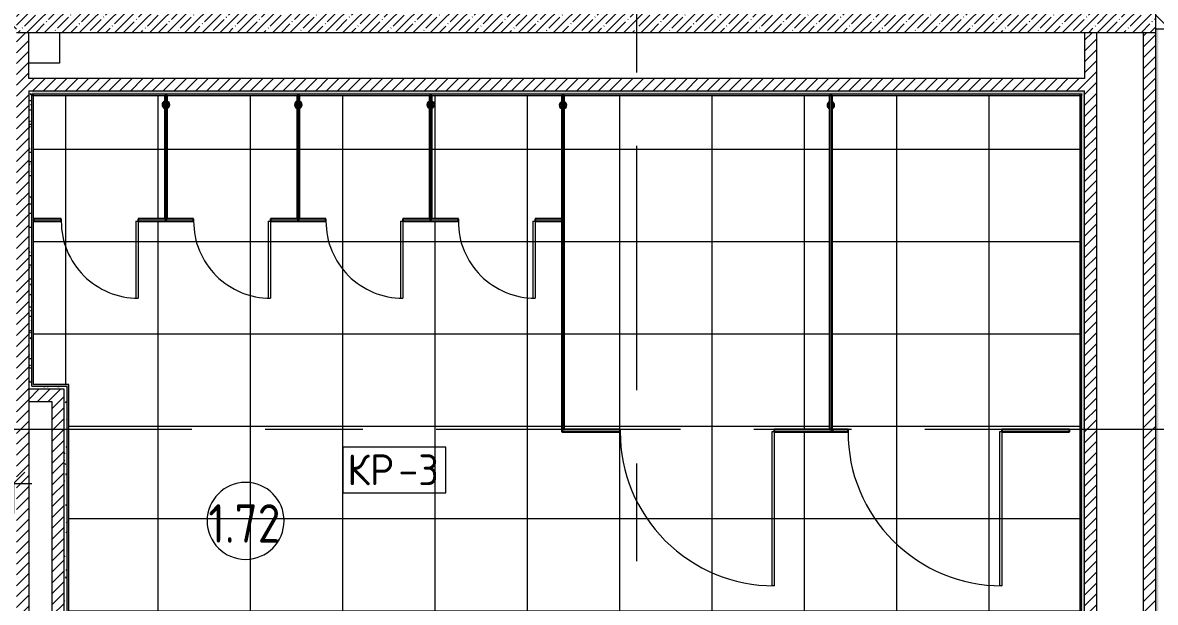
# Model space of a CAD drawing. Header units: millimetres. Extents: x 81671 to 282875, y -8553 to 29000.
# Drawn here: x 111970 to 119330, y 6675 to 10443 of the extents above; entities that cross this region are included whole.
import ezdxf

# ---------------------------------------------------------------- set-up
doc = ezdxf.new("R2010")
doc.units = ezdxf.units.MM
doc.linetypes.add('Осевая', pattern=[3175, 635, -476.25, 1587.5, -476.25])
for name, color, linetype, lineweight in [('A-ANNO-DIMS', 7, 'Continuous', 9), ('A-ANNO-DIMS-100', 7, 'Continuous', 9), ('A-AREA-IDEN', 7, 'Continuous', 9), ('A-DOOR', 7, 'Continuous', 9), ('A-FLOR-IDEN', 7, 'Continuous', 9), ('A-FLOR-PATT', 7, 'Continuous', 9), ('A-GENM', 7, 'Continuous', 9), ('A-GENM-1', 7, 'Continuous', 25), ('A-WALL', 7, 'Continuous', 9), ('I-WALL', 7, 'Continuous', 9), ('Оси-2', 7, 'Осевая', 9)]:
    doc.layers.add(name, color=color, linetype=linetype, lineweight=lineweight)
for name, color, linetype, lineweight, true_color in [('A-FLOR-1', 7, 'Continuous', 9, 0x787878), ('A-WALL-1', 9, 'Continuous', 9, 0x808080), ('A-WALL-FNSH-1', 9, 'Continuous', 9, 0x808080), ('I-WALL-2', 9, 'Continuous', 9, 0x808080)]:
    doc.layers.add(name, color=color, linetype=linetype, lineweight=lineweight, true_color=true_color)
doc.styles.add('GOST Common', font='GOST_Common.ttf', dxfattribs={"width": 0.9, "height": 250})
doc.styles.add('GOST Common_1', font='GOST_Common.ttf', dxfattribs={"height": 200})
doc.styles.add('ISOCPEUR', font='isocpeur.ttf', dxfattribs={"width": 0.9, "height": 250})
doc.dimstyles.new('ISO-2_5_0_9К_БОЛЬШОЙ', dxfattribs={"dimscale": 304.8, "dimtxt": 248.995294, "dimasz": 0.492126, "dimexe": 0.393701, "dimexo": 0.984252, "dimgap": 0, "dimtad": 1, "dimdec": 0, "dimrnd": 10, "dimzin": 0, "dimdsep": 46, "dimtxsty": 'ISOCPEUR', "dimblk1": 'OBLIQUE', "dimblk2": 'OBLIQUE', "dimsah": 1, "dimcen": 0.09, "dimdle": 0.393701, "dimazin": 0, "dimtfac": 1, "dimtdec": 4, "dimtix": 1, "dimtmove": 0, "dimatfit": 3, "dimfxl": 1, "dimtvp": 1, "dimtolj": 1, "dimtzin": 0, "dimarcsym": 2})
pattern_1 = [(45, (0, 0), (-35.35534, 35.35534), [])]
pattern_2 = [(0, (0, 0), (121.92, 30.48), [10.058, -81.382, 10.058, -81.382, -487.68]), (0, (0, 0), (121.92, 30.48), [-182.88, 10.058, -172.822, 10.058, -81.382, -213.36]), (0, (0, 0), (121.92, 30.48), [-457.2, 10.058, -50.902, 10.058, -142.342]), (120, (45.72, 15.24), (-87.356454, 90.345817), [10.058, -81.382, 10.058, -81.382, -487.68]), (120, (45.72, 15.24), (-87.356454, 90.345817), [-182.88, 10.058, -172.822, 10.058, -81.382, -213.36]), (120, (45.72, 15.24), (-87.356454, 90.345817), [-457.2, 10.058, -50.902, 10.058, -142.342]), (240, (60.96, 76.2), (-34.563546, -120.825817), [10.058, -81.382, 10.058, -81.382, -487.68]), (240, (60.96, 76.2), (-34.563546, -120.825817), [-182.88, 10.058, -172.822, 10.058, -81.382, -213.36]), (240, (60.96, 76.2), (-34.563546, -120.825817), [-457.2, 10.058, -50.902, 10.058, -142.342])]

# ---------------------------------------------------------------- blocks, each defined once
blk = doc.blocks.new('131_Сантехническая перегородка_Дверь 5 - СД-1-30835617-План отделки полов с раскладкой материалов 1 этажа в осях 23_1-33')
at = {"layer": 'A-GENM'}
for points in [[(250, 8), (70, 8), (70, -8), (250, -8)], [(750, 8), (750, -8), (930, -8), (930, 8)]]:
    blk.add_hatch(color=256, dxfattribs=at).paths.add_polyline_path(points)
at = {"layer": 'A-DOOR'}
for p, q in [((266, 508), (250, 508)), ((250, 8), (250, 508)), ((266, 8), (266, 508)), ((266, 8), (250, 8))]:
    blk.add_line(p, q, dxfattribs=at)
blk.add_arc((250, 8), 500, 360, 90, dxfattribs=at)
at = {"layer": 'A-GENM-1'}
for p, q in [((250, 8), (70, 8)), ((70, 8), (70, -8)), ((250, -8), (250, 8)), ((930, 8), (750, 8)), ((750, 8), (750, -8)), ((930, -8), (930, 8)), ((70, -8), (250, -8)), ((750, -8), (930, -8))]:
    blk.add_line(p, q, dxfattribs=at)
blk = doc.blocks.new('131_Сантехническая перегородка 6 - СП-1-30839354-План отделки полов с раскладкой материалов 1 этажа в осях 23_1-33')
at = {"layer": 'A-GENM'}
blk.add_hatch(color=256, dxfattribs=at).paths.add_polyline_path([(800, 8), (0, 8), (0, -8), (800, -8)])
at = {"layer": 'A-GENM', "flags": 128}
for points in [[(71.5, 8), (71.1, 8.5), (70.8, 9), (70.4, 9.5), (70, 9.9), (69.6, 10.4), (69.2, 10.8), (68.8, 11.2), (68.3, 11.6), (67.8, 12), (67.3, 12.3), (66.8, 12.7), (66.3, 13), (65.8, 13.3), (65.3, 13.6), (64.7, 13.8), (64.2, 14), (63.6, 14.3), (63, 14.4), (62.4, 14.6), (61.9, 14.7), (61.3, 14.9), (60.7, 14.9), (60.1, 15), (59.5, 15.1), (58.9, 15.1), (58.3, 15.1), (57.7, 15), (57.1, 15), (56.5, 14.9), (55.9, 14.8), (55.3, 14.7), (54.7, 14.5), (54.1, 14.4), (53.5, 14.2), (53, 13.9), (52.4, 13.7), (51.9, 13.4), (51.4, 13.2), (50.8, 12.9), (50.3, 12.5), (49.8, 12.2), (49.3, 11.8), (48.9, 11.4), (48.4, 11), (48, 10.6), (47.6, 10.2), (47.2, 9.7), (46.8, 9.3), (46.4, 8.8), (46.1, 8.3), (45.9, 8)], [(45.9, -8), (46.3, -8.5), (46.6, -9), (47, -9.5), (47.4, -9.9), (47.8, -10.4), (48.2, -10.8), (48.6, -11.2), (49.1, -11.6), (49.6, -12), (50, -12.3), (50.5, -12.7), (51.1, -13), (51.6, -13.3), (52.1, -13.6), (52.7, -13.8), (53.2, -14), (53.8, -14.3), (54.4, -14.4), (54.9, -14.6), (55.5, -14.7), (56.1, -14.9), (56.7, -14.9), (57.3, -15), (57.9, -15.1), (58.5, -15.1), (59.1, -15.1), (59.7, -15), (60.3, -15), (60.9, -14.9), (61.5, -14.8), (62.1, -14.7), (62.7, -14.5), (63.3, -14.4), (63.8, -14.2), (64.4, -13.9), (65, -13.7), (65.5, -13.4), (66, -13.2), (66.6, -12.9), (67.1, -12.5), (67.6, -12.2), (68, -11.8), (68.5, -11.4), (69, -11), (69.4, -10.6), (69.8, -10.2), (70.2, -9.7), (70.6, -9.3), (70.9, -8.8), (71.3, -8.3), (71.5, -8)]]:
    blk.add_lwpolyline(points, dxfattribs=at)
at = {"layer": 'A-GENM'}
for radius, start, end in [(24.6, 19.91127, 160.08873), (17.6, 28.97309, 151.02691), (15.1, 78.86994, 146.21892), (15.1, 33.78108, 53.12397), (24.6, 199.91127, 340.08873), (17.6, 208.97309, 331.02691), (15.1, 213.78108, 233.12397), (15.1, 258.86994, 326.21892)]:
    blk.add_arc((58.7, 0), radius, start, end, dxfattribs=at)
at = {"layer": 'A-GENM-1'}
for p, q in [((800, 8), (0, 8)), ((0, 8), (0, -8)), ((800, -8), (800, 8)), ((0, -8), (800, -8))]:
    blk.add_line(p, q, dxfattribs=at)
blk = doc.blocks.new('131_Сантехническая перегородка 7 - СП-1-30858579-План отделки полов с раскладкой материалов 1 этажа в осях 23_1-33')
at = {"layer": 'A-GENM'}
blk.add_hatch(color=256, dxfattribs=at).paths.add_polyline_path([(2165.9, -8), (2165.9, 8), (-4.1, 8), (-4.1, -8), (1219.9, -8)])
at = {"layer": 'A-GENM', "flags": 128}
for points in [[(71.5, 8), (71.1, 8.5), (70.8, 9), (70.4, 9.5), (70, 9.9), (69.6, 10.4), (69.2, 10.8), (68.8, 11.2), (68.3, 11.6), (67.8, 12), (67.3, 12.3), (66.8, 12.7), (66.3, 13), (65.8, 13.3), (65.3, 13.6), (64.7, 13.8), (64.2, 14), (63.6, 14.3), (63, 14.4), (62.4, 14.6), (61.9, 14.7), (61.3, 14.9), (60.7, 14.9), (60.1, 15), (59.5, 15.1), (58.9, 15.1), (58.3, 15.1), (57.7, 15), (57.1, 15), (56.5, 14.9), (55.9, 14.8), (55.3, 14.7), (54.7, 14.5), (54.1, 14.4), (53.5, 14.2), (53, 13.9), (52.4, 13.7), (51.9, 13.4), (51.4, 13.2), (50.8, 12.9), (50.3, 12.5), (49.8, 12.2), (49.3, 11.8), (48.9, 11.4), (48.4, 11), (48, 10.6), (47.6, 10.2), (47.2, 9.7), (46.8, 9.3), (46.4, 8.8), (46.1, 8.3), (45.9, 8)], [(45.9, -8), (46.3, -8.5), (46.6, -9), (47, -9.5), (47.4, -9.9), (47.8, -10.4), (48.2, -10.8), (48.6, -11.2), (49.1, -11.6), (49.6, -12), (50, -12.3), (50.5, -12.7), (51.1, -13), (51.6, -13.3), (52.1, -13.6), (52.7, -13.8), (53.2, -14), (53.8, -14.3), (54.4, -14.4), (54.9, -14.6), (55.5, -14.7), (56.1, -14.9), (56.7, -14.9), (57.3, -15), (57.9, -15.1), (58.5, -15.1), (59.1, -15.1), (59.7, -15), (60.3, -15), (60.9, -14.9), (61.5, -14.8), (62.1, -14.7), (62.7, -14.5), (63.3, -14.4), (63.8, -14.2), (64.4, -13.9), (65, -13.7), (65.5, -13.4), (66, -13.2), (66.6, -12.9), (67.1, -12.5), (67.6, -12.2), (68, -11.8), (68.5, -11.4), (69, -11), (69.4, -10.6), (69.8, -10.2), (70.2, -9.7), (70.6, -9.3), (70.9, -8.8), (71.3, -8.3), (71.5, -8)]]:
    blk.add_lwpolyline(points, dxfattribs=at)
at = {"layer": 'A-GENM'}
for radius, start, end in [(24.6, 19.91127, 160.08873), (17.6, 28.97309, 151.02691), (15.1, 78.86994, 146.21892), (15.1, 33.78108, 53.12397), (24.6, 199.91127, 340.08873), (17.6, 208.97309, 331.02691), (15.1, 213.78108, 233.12397), (15.1, 258.86994, 326.21892)]:
    blk.add_arc((58.7, 0), radius, start, end, dxfattribs=at)
at = {"layer": 'A-GENM-1'}
for p, q in [((2165.9, 8), (-4.1, 8)), ((-4.1, 8), (-4.1, -8)), ((2165.9, -8), (2165.9, 8)), ((-4.1, -8), (2165.9, -8))]:
    blk.add_line(p, q, dxfattribs=at)
blk = doc.blocks.new('131_Сантехническая перегородка_Дверь МГН - СД-1-30883454-План отделки полов с раскладкой материалов 1 этажа в осях 23_1-33')
at = {"layer": 'A-GENM'}
for points in [[(-370, 8), (-370, -8), (10, -8), (10, 8), (3, 8)], [(1010, 8), (1010, -8), (1390, -8), (1390, 8), (1334.9, 8)]]:
    blk.add_hatch(color=256, dxfattribs=at).paths.add_polyline_path(points)
at = {"layer": 'A-DOOR'}
for p, q in [((10, 1008), (26, 1008)), ((10, 8), (10, 1008)), ((26, 8), (26, 1008)), ((10, 8), (26, 8))]:
    blk.add_line(p, q, dxfattribs=at)
blk.add_arc((10, 8), 1000, 360, 90, dxfattribs=at)
at = {"layer": 'A-GENM-1'}
for p, q in [((10, 8), (-370, 8)), ((-370, 8), (-370, -8)), ((10, -8), (10, 8)), ((1390, 8), (1010, 8)), ((1010, 8), (1010, -8)), ((1390, -8), (1390, 8)), ((-370, -8), (10, -8)), ((1010, -8), (1390, -8))]:
    blk.add_line(p, q, dxfattribs=at)
blk = doc.blocks.new('131_Сантехническая перегородка_Дверь МГН 2 - СД-1-30897608-План отделки полов с раскладкой материалов 1 этажа в осях 23_1-33')
at = {"layer": 'A-GENM'}
for points in [[(-430, 8), (-430, -8), (10, -8), (10, 8)], [(1010, 8), (1010, -8), (1110, -8), (1110, 8)]]:
    blk.add_hatch(color=256, dxfattribs=at).paths.add_polyline_path(points)
at = {"layer": 'A-DOOR'}
for p, q in [((10, 1008), (26, 1008)), ((10, 8), (10, 1008)), ((26, 8), (26, 1008)), ((10, 8), (26, 8))]:
    blk.add_line(p, q, dxfattribs=at)
blk.add_arc((10, 8), 1000, 360, 90, dxfattribs=at)
at = {"layer": 'A-GENM-1'}
for p, q in [((10, 8), (-430, 8)), ((-430, 8), (-430, -8)), ((10, -8), (10, 8)), ((1110, 8), (1010, 8)), ((1010, 8), (1010, -8)), ((1110, -8), (1110, 8)), ((-430, -8), (10, -8)), ((1010, -8), (1110, -8))]:
    blk.add_line(p, q, dxfattribs=at)
blk = doc.blocks.new('Марка_Помещения - Номер-25198446-План отделки полов с раскладкой материалов 1 этажа в осях 23_1-33')
at = {"layer": 'A-AREA-IDEN'}
for start, end in [(360, 180), (180, 360)]:
    blk.add_arc((0, 0), 2.5, start, end, dxfattribs=at)
blk = doc.blocks.new('DIMBLOCK41-План отделки полов с раскладкой материалов 1 этажа в осях 23_1-33')
at = {"layer": 'A-ANNO-DIMS-100'}
for p, q in [((111310, 7253.4), (111310, 7567.4)), ((111910, 7253.4), (111910, 7567.4)), ((111310, 7447.4), (112030, 7447.4)), ((111310, 7447.4), (111310, 7253.4)), ((111910, 7447.4), (111910, 7253.4))]:
    blk.add_line(p, q, dxfattribs=at)
at = {"layer": 'A-ANNO-DIMS-100', "lineweight": 20}
for p, q in [((111310, 7447.4), (111385, 7522.4)), ((111910, 7447.4), (111985, 7522.4)), ((111310, 7447.4), (111235, 7372.4)), ((111910, 7447.4), (111835, 7372.4))]:
    blk.add_line(p, q, dxfattribs=at)
at = {"layer": 'A-ANNO-DIMS-100', "color": 0, "insert": (111373, 7774), "char_height": 250, "width": 568.858, "attachment_point": 1, "line_spacing_factor": 1.149209, "style": 'ISOCPEUR'}
blk.add_mtext('600', dxfattribs=at)
blk = doc.blocks.new('_Oblique')
at = {"color": 0, "linetype": 'ByBlock', "lineweight": -2}
blk.add_line((-0.5, -0.5), (0.5, 0.5), dxfattribs=at)
blk = doc.blocks.new('М_перекрытий_ЭП - Типоразмер-25383776-План отделки полов с раскладкой материалов 1 этажа в осях 23_1-33')
at = {"layer": 'A-FLOR-IDEN'}
for p, q in [((3.352, 1.578), (-3.336, 1.578)), ((-3.336, 1.578), (-3.336, -1.406)), ((3.352, -1.406), (3.352, 1.578)), ((-3.336, -1.406), (3.352, -1.406))]:
    blk.add_line(p, q, dxfattribs=at)

msp = doc.modelspace()

# ---------------------------------------------------------------- hatches: boundary and pattern name
at = {"layer": 'A-FLOR-PATT'}
h = msp.add_hatch(dxfattribs=at)
h.set_pattern_fill('FP_80', color=256, style=0, pattern_type=2)
h.set_pattern_definition([(0, (116450, 7220), (0, 600), []), (90, (116450, 7220), (-600, 4e-14), [])])
h.paths.add_polyline_path([(117470, 5160), (118430, 5160), (118430, 5172), (118390, 5172), (118390, 5180), (118380, 5180), (118380, 5220), (118370, 5220), (118370, 5260), (118390, 5260), (118390, 5408), (118430, 5408), (118431, 5431), (118491.1, 5431), (118585.2, 5456.2), (118585.2, 5431), (118839, 5431), (118839, 5684.8), (118813.8, 5684.8), (118839, 5778.9), (118839, 9969), (117229.5, 9969), (117229.5, 9928.2), (117236, 9926.1), (117244.9, 9913.8), (117244.9, 9898.6), (117236, 9886.3), (117229.5, 9884.2), (117229.5, 7799), (117333, 7799), (117333, 7783), (116853, 7783), (116853, 7799), (117213.5, 7799), (117213.5, 9884.2), (117207, 9886.3), (117198.1, 9898.6), (117198.1, 9913.8), (117207, 9926.1), (117213.5, 9928.2), (117213.5, 9969), (115489, 9969), (115489, 9928.2), (115495.5, 9926.1), (115504.4, 9913.8), (115504.4, 9898.6), (115495.5, 9886.3), (115489, 9884.2), (115489, 7799), (115853, 7799), (115853, 7783), (115473, 7783), (115473, 9152), (115301, 9152), (115301, 9168), (115473, 9168), (115473, 9884.2), (115466.5, 9886.3), (115457.6, 9898.6), (115457.6, 9913.8), (115466.5, 9926.1), (115473, 9928.2), (115473, 9969), (112041, 9969), (112041, 9168), (112221, 9168), (112221, 9152), (112041, 9152), (112041, 8091), (112271, 8091), (112271, 5861), (113091, 5861), (113091, 5661), (115671, 5661), (115671, 5431), (117380, 5431), (117380, 5408), (117420, 5408), (117420, 5260), (117440, 5260), (117440, 5220), (117430, 5220), (117430, 5180.8), (118355, 5180), (118355, 5160.8), (117470, 5160.8)])
h.paths.add_polyline_path([(117430, 5160), (117430, 5160.8), (117405, 5160.8), (117405, 5172), (117380, 5172), (117380, 5160), (117405, 5160)])
h.paths.add_polyline_path([(118773, 7783), (118333, 7783), (118333, 7799), (118773, 7799)])
h.paths.add_polyline_path([(114629, 9152), (114441, 9152), (114441, 9168), (114613, 9168), (114613, 9887.3), (114606.5, 9889.4), (114597.6, 9901.7), (114597.6, 9916.9), (114606.5, 9929.2), (114613, 9931.3), (114613, 9968), (114629, 9968), (114629, 9931.3), (114635.5, 9929.2), (114644.4, 9916.9), (114644.4, 9901.7), (114635.5, 9889.4), (114629, 9887.3), (114629, 9168), (114801, 9168), (114801, 9152)])
h.paths.add_polyline_path([(113941, 9152), (113581, 9152), (113581, 9168), (113753, 9168), (113753, 9887.3), (113746.5, 9889.4), (113737.6, 9901.7), (113737.6, 9916.9), (113746.5, 9929.2), (113753, 9931.3), (113753, 9968), (113769, 9968), (113769, 9931.3), (113775.5, 9929.2), (113784.4, 9916.9), (113784.4, 9901.7), (113775.5, 9889.4), (113769, 9887.3), (113769, 9168), (113941, 9168)])
h.paths.add_polyline_path([(112909, 9152), (112721, 9152), (112721, 9168), (112893, 9168), (112893, 9887.3), (112886.5, 9889.4), (112877.6, 9901.7), (112877.6, 9916.9), (112886.5, 9929.2), (112893, 9931.3), (112893, 9968), (112909, 9968), (112909, 9931.3), (112915.5, 9929.2), (112924.4, 9916.9), (112924.4, 9901.7), (112915.5, 9889.4), (112909, 9887.3), (112909, 9168), (113081, 9168), (113081, 9152)])
h.paths.add_polyline_path([(117229.5, 9894.5), (117232.3, 9895.8), (117232.2, 9897.4), (117229.5, 9897.3), (117229.5, 9895.6)])
h.paths.add_polyline_path([(115473, 9894.5), (115472.1, 9897.3), (115469.2, 9898.6), (115470.3, 9895.6)])
h.paths.add_polyline_path([(117213.5, 9894.5), (117212.6, 9897.3), (117209.7, 9898.6), (117210.8, 9895.6)])
h.paths.add_polyline_path([(115489, 9894.5), (115491.8, 9895.8), (115491.7, 9897.4), (115489, 9897.3), (115489, 9895.6)])
h.paths.add_polyline_path([(114613, 9897.5), (114612.1, 9900.4), (114609.2, 9901.7), (114610.3, 9898.7)])
h.paths.add_polyline_path([(114629, 9897.5), (114631.8, 9898.9), (114631.7, 9900.5), (114629, 9900.3), (114629, 9898.7)])
h.paths.add_polyline_path([(112893, 9897.5), (112892.1, 9900.4), (112889.2, 9901.7), (112890.3, 9898.7)])
h.paths.add_polyline_path([(113753, 9897.5), (113752.1, 9900.4), (113749.2, 9901.7), (113750.3, 9898.7)])
h.paths.add_polyline_path([(112909, 9897.5), (112911.8, 9898.9), (112911.7, 9900.5), (112909, 9900.3), (112909, 9898.7)])
h.paths.add_polyline_path([(113769, 9897.5), (113771.8, 9898.9), (113771.7, 9900.5), (113769, 9900.3), (113769, 9898.7)])
h.paths.add_polyline_path([(115489, 9899), (115491.7, 9900.4), (115489, 9900.4)])
h.paths.add_polyline_path([(117229.5, 9899), (117232.2, 9900.4), (117229.5, 9900.4)])
h.paths.add_polyline_path([(112909, 9902.1), (112911.7, 9903.5), (112909, 9903.5)])
h.paths.add_polyline_path([(113769, 9902.1), (113771.7, 9903.5), (113769, 9903.5)])
h.paths.add_polyline_path([(114629, 9902.1), (114631.7, 9903.5), (114629, 9903.5)])
h.paths.add_polyline_path([(115495, 9903.5), (115496.1, 9906.2), (115495.1, 9908.6), (115493.9, 9906.1), (115495, 9903.6)])
h.paths.add_polyline_path([(117235.5, 9903.5), (117236.6, 9906.2), (117235.6, 9908.6), (117234.4, 9906.1), (117235.5, 9903.6)])
h.paths.add_polyline_path([(115466.9, 9903.9), (115468.1, 9906.3), (115466.9, 9908.5), (115465.9, 9906.2), (115466.9, 9903.9)])
h.paths.add_polyline_path([(117207.4, 9903.9), (117208.6, 9906.3), (117207.4, 9908.5), (117206.4, 9906.2), (117207.4, 9903.9)])
h.paths.add_polyline_path([(112915, 9906.6), (112916.1, 9909.3), (112915.1, 9911.6), (112913.9, 9909.2), (112915, 9906.7)])
h.paths.add_polyline_path([(114635, 9906.6), (114636.1, 9909.3), (114635.1, 9911.6), (114633.9, 9909.2), (114635, 9906.7)])
h.paths.add_polyline_path([(113775, 9906.6), (113776.1, 9909.3), (113775.1, 9911.6), (113773.9, 9909.2), (113775, 9906.7)])
h.paths.add_polyline_path([(112886.9, 9907), (112888.1, 9909.4), (112886.9, 9911.6), (112885.9, 9909.3), (112886.9, 9907)])
h.paths.add_polyline_path([(114606.9, 9907), (114608.1, 9909.4), (114606.9, 9911.6), (114605.9, 9909.3), (114606.9, 9907)])
h.paths.add_polyline_path([(113746.9, 9907), (113748.1, 9909.4), (113746.9, 9911.6), (113745.9, 9909.3), (113746.9, 9907)])
h.paths.add_polyline_path([(115495, 9908.7), (115491.7, 9916.9), (115489, 9916.9), (115489, 9915.2), (115492.8, 9913.8), (115494.8, 9909.2)])
h.paths.add_polyline_path([(117235.5, 9908.7), (117232.2, 9916.9), (117229.5, 9916.9), (117229.5, 9915.2), (117233.3, 9913.8), (117235.3, 9909.2)])
h.paths.add_polyline_path([(115473, 9911.7), (115473, 9913.5), (115470.3, 9912.1)])
h.paths.add_polyline_path([(117213.5, 9911.7), (117213.5, 9913.5), (117210.8, 9912.1)])
h.paths.add_polyline_path([(112915, 9911.8), (112911.7, 9920), (112909, 9920), (112909, 9918.3), (112912.8, 9916.9), (112914.8, 9912.3)])
h.paths.add_polyline_path([(113775, 9911.8), (113771.7, 9920), (113769, 9920), (113769, 9918.3), (113772.8, 9916.9), (113774.8, 9912.3)])
h.paths.add_polyline_path([(114635, 9911.8), (114631.7, 9920), (114629, 9920), (114629, 9918.3), (114632.8, 9916.9), (114634.8, 9912.3)])
h.paths.add_polyline_path([(117209.8, 9914.3), (117210.8, 9915), (117213.5, 9915.2), (117213.5, 9918), (117210.7, 9916.6), (117210, 9915)])
h.paths.add_polyline_path([(115469.3, 9914.3), (115470.3, 9915), (115473, 9915.2), (115473, 9918), (115470.2, 9916.6), (115469.5, 9915)])
h.paths.add_polyline_path([(112893, 9914.8), (112893, 9916.5), (112890.3, 9915.1)])
h.paths.add_polyline_path([(113753, 9914.8), (113753, 9916.5), (113750.3, 9915.1)])
h.paths.add_polyline_path([(114613, 9914.8), (114613, 9916.5), (114610.3, 9915.1)])
h.paths.add_polyline_path([(112889.3, 9917.3), (112890.3, 9918.1), (112893, 9918.3), (112893, 9921.1), (112890.2, 9919.7), (112889.5, 9918)])
h.paths.add_polyline_path([(113749.3, 9917.3), (113750.3, 9918.1), (113753, 9918.3), (113753, 9921.1), (113750.2, 9919.7), (113749.5, 9918)])
h.paths.add_polyline_path([(114609.3, 9917.3), (114610.3, 9918.1), (114613, 9918.3), (114613, 9921.1), (114610.2, 9919.7), (114609.5, 9918)])
at = {"layer": 'I-WALL'}
h = msp.add_hatch(dxfattribs=at)
h.set_pattern_fill('FP_4', color=256, style=0, pattern_type=2)
h.set_pattern_definition([(135, (0, 0), (-70.71068, -70.71068), [])])
h.paths.add_polyline_path([(121114.6, 10400), (121210, 10400), (121210, 10600), (119330, 10600), (119330, 10400), (120448.7, 10400)])
h.paths.add_polyline_path([(111180, 10400), (111930, 10400), (111930, 10600), (111180, 10600)])
h.paths.add_polyline_path([(110200, 10400), (110230, 10400), (110230, 10600), (109105, 10600), (109105, 10400), (110150, 10400)])
h.paths.add_polyline_path([(107650, 10400), (107705, 10400), (107705, 10600), (107350, 10600), (107350, 10400)])
h = msp.add_hatch(dxfattribs=at)
h.set_pattern_fill('FP_2', color=256, style=0, pattern_type=2)
h.set_pattern_definition([(45, (0, 0), (-57.024626, 57.024626), []), (45, (57.025, 0), (-57.024626, 57.024626), [100.806, -20.161, 3.353, -16.808])])
h.paths.add_polyline_path([(119330, 10380), (119330, 10600), (111930, 10600), (111930, 10380), (119116.8, 10380)])
h = msp.add_hatch(dxfattribs=at)
h.set_pattern_fill('FP_3', color=256, style=0, pattern_type=2)
h.set_pattern_definition(pattern_1)
h.paths.add_polyline_path([(112010, 5400), (112010, 10380), (111930, 10380), (111930, 5400)])
h = msp.add_hatch(dxfattribs=at)
h.set_pattern_fill('FP_3', color=256, style=0, pattern_type=2)
h.set_pattern_definition(pattern_1)
h.paths.add_polyline_path([(118886.2, 5400), (118950, 5400), (118950, 10380), (118870, 10380), (118870, 5745.4), (118886.2, 5684.8), (118870, 5684.8), (118870, 5400)])
h = msp.add_hatch(dxfattribs=at)
h.set_pattern_fill('FP_3', color=256, style=0, pattern_type=2)
h.set_pattern_definition(pattern_1)
h.paths.add_polyline_path([(119330, 5400), (119330, 10380), (119250, 10380), (119250, 5400)])
h = msp.add_hatch(dxfattribs=at)
h.set_pattern_fill('FP_3', color=256, style=0, pattern_type=2)
h.set_pattern_definition(pattern_1)
h.paths.add_polyline_path([(118870, 10000), (118870, 10080), (112010, 10080), (112010, 10000), (116453, 10000)])
for points in [[(118850, 9969), (118850, 9980), (112030, 9980), (112030, 9969), (116453, 9969)], [(112041, 8080), (112041, 9980), (112030, 9980), (112030, 8080)], [(112260, 8080), (112271, 8080), (112271, 8091), (112041, 8091), (112041, 8080), (112240, 8080)], [(112271, 5850), (112271, 8080), (112260, 8080), (112260, 5850)]]:
    msp.add_hatch(color=256, dxfattribs=at).paths.add_polyline_path(points)
h = msp.add_hatch(color=256, dxfattribs=at)
h.paths.add_polyline_path([(118850, 5420), (118849.4, 5684.8), (118839, 5684.8), (118839, 5420)])
h.paths.add_polyline_path([(118839, 5778.9), (118850, 5820), (118850, 9980), (118839, 9980), (118839, 5820)])
h = msp.add_hatch(dxfattribs=at)
h.set_pattern_fill('FP_3', color=256, style=0, pattern_type=2)
h.set_pattern_definition(pattern_1)
h.paths.add_polyline_path([(112010, 7980), (112240, 7980), (112240, 8060), (112010, 8060)])
h = msp.add_hatch(dxfattribs=at)
h.set_pattern_fill('FP_3', color=256, style=0, pattern_type=2)
h.set_pattern_definition(pattern_1)
h.paths.add_polyline_path([(112240, 5830), (112240, 7980), (112160, 7980), (112160, 5830)])
at = {"layer": 'I-WALL-2'}
h = msp.add_hatch(dxfattribs=at)
h.set_pattern_fill('FP_64', color=256, style=0, pattern_type=2)
h.set_pattern_definition(pattern_2)
h.paths.add_polyline_path([(119350, 5180), (119350, 10400), (119330, 10400), (119330, 5180)])
h = msp.add_hatch(dxfattribs=at)
h.set_pattern_fill('FP_64', color=256, style=0, pattern_type=2)
h.set_pattern_definition(pattern_2)
h.paths.add_polyline_path([(112030, 8080), (112030, 10000), (112010, 10000), (112010, 8080)])
h = msp.add_hatch(dxfattribs=at)
h.set_pattern_fill('FP_64', color=256, style=0, pattern_type=2)
h.set_pattern_definition(pattern_2)
h.paths.add_polyline_path([(118850, 9980), (118870, 9980), (118870, 10000), (112030, 10000), (112030, 9980), (118839, 9980)])
h = msp.add_hatch(dxfattribs=at)
h.set_pattern_fill('FP_64', color=256, style=0, pattern_type=2)
h.set_pattern_definition(pattern_2)
h.paths.add_polyline_path([(118870, 5420), (118870, 5684.8), (118850, 5684.8), (118850, 5420)])
h.paths.add_polyline_path([(118870, 5745.4), (118870, 9980), (118850, 9980), (118850, 5820), (118851.7, 5813.7)])
h = msp.add_hatch(dxfattribs=at)
h.set_pattern_fill('FP_64', color=256, style=0, pattern_type=2)
h.set_pattern_definition(pattern_2)
h.paths.add_polyline_path([(112240, 8060), (112240, 8080), (112010, 8080), (112010, 8060)])
h = msp.add_hatch(dxfattribs=at)
h.set_pattern_fill('FP_64', color=256, style=0, pattern_type=2)
h.set_pattern_definition(pattern_2)
h.paths.add_polyline_path([(112260, 5850), (112260, 8080), (112240, 8080), (112240, 5850)])

# ---------------------------------------------------------------- linework, layer by layer
at = {"layer": 'A-FLOR-1'}
for p, q in [((112210, 10380), (112210, 10180)), ((112210, 10180), (112010, 10180))]:
    msp.add_line(p, q, dxfattribs=at)
at = {"layer": 'A-WALL'}
for p, q in [((112030, 8080), (112030, 9980)), ((112030, 9980), (118850, 9980)), ((118850, 9980), (118850, 9969)), ((112030, 8080), (112260, 8080)), ((112260, 5850), (112260, 8080))]:
    msp.add_line(p, q, dxfattribs=at)
at = {"layer": 'A-WALL-1'}
for p, q in [((119330, 10600), (119330, 5179)), ((111930, 10380), (119330, 10380)), ((112010, 10080), (112010, 10380)), ((118870, 10380), (118870, 10080)), ((118950, 5400), (118950, 10380)), ((119250, 10380), (119250, 5400)), ((121210, 10400), (119330, 10400)), ((118870, 10080), (112010, 10080)), ((112010, 10000), (118870, 10000)), ((112010, 10000), (112010, 5400)), ((118850, 9969), (118850, 9969)), ((118870, 5745.4), (118870, 10000)), ((112240, 8060), (112010, 8060)), ((112240, 5830), (112240, 8060)), ((112010, 7980), (112160, 7980)), ((112160, 7980), (112160, 5830))]:
    msp.add_line(p, q, dxfattribs=at)
at = {"layer": 'A-WALL-FNSH-1'}
for p, q in [((112030, 9969), (118850, 9969)), ((112041, 8091), (112041, 9980)), ((118839, 9980), (118839, 5778.9)), ((118850, 5820), (118850, 9969)), ((112271, 8091), (112041, 8091)), ((112271, 5861), (112271, 8091))]:
    msp.add_line(p, q, dxfattribs=at)
at = {"layer": 'Оси-2'}
for p, q in [((115960, 593.7), (115960, 19415.1)), ((84970.8, 7800), (122760, 7800))]:
    msp.add_line(p, q, dxfattribs=at)

# ---------------------------------------------------------------- block references
at = {"layer": 'A-AREA-IDEN', "xscale": 99.99999999999993, "yscale": 99.99999999999993, "zscale": 99.99999999999993}
msp.add_blockref('Марка_Помещения - Номер-25198446-План отделки полов с раскладкой материалов 1 этажа в осях 23_1-33', (113418.6, 7204.9), dxfattribs=at)
at = {"layer": 'A-FLOR-IDEN', "xscale": 99.99999999999993, "yscale": 99.99999999999993, "zscale": 99.99999999999993}
msp.add_blockref('М_перекрытий_ЭП - Типоразмер-25383776-План отделки полов с раскладкой материалов 1 этажа в осях 23_1-33', (114383.6, 7527.2), dxfattribs=at)
at = {"layer": 'A-GENM'}
for name, p, rotation in [('131_Сантехническая перегородка 6 - СП-1-30839354-План отделки полов с раскладкой материалов 1 этажа в осях 23_1-33', (112901, 9968), 270.0000000000007), ('131_Сантехническая перегородка 6 - СП-1-30839354-План отделки полов с раскладкой материалов 1 этажа в осях 23_1-33', (113761, 9968), 270.0000000000007), ('131_Сантехническая перегородка 6 - СП-1-30839354-План отделки полов с раскладкой материалов 1 этажа в осях 23_1-33', (114621, 9968), 270.0000000000007), ('131_Сантехническая перегородка 7 - СП-1-30858579-План отделки полов с раскладкой материалов 1 этажа в осях 23_1-33', (115481, 9964.9), 269.9999999999999), ('131_Сантехническая перегородка 7 - СП-1-30858579-План отделки полов с раскладкой материалов 1 этажа в осях 23_1-33', (117221.5, 9964.9), 269.9999999999999), ('131_Сантехническая перегородка_Дверь 5 - СД-1-30835617-План отделки полов с раскладкой материалов 1 этажа в осях 23_1-33', (112971, 9160), 180), ('131_Сантехническая перегородка_Дверь 5 - СД-1-30835617-План отделки полов с раскладкой материалов 1 этажа в осях 23_1-33', (113831, 9160), 180), ('131_Сантехническая перегородка_Дверь 5 - СД-1-30835617-План отделки полов с раскладкой материалов 1 этажа в осях 23_1-33', (114691, 9160), 180), ('131_Сантехническая перегородка_Дверь 5 - СД-1-30835617-План отделки полов с раскладкой материалов 1 этажа в осях 23_1-33', (115551, 9160), 180), ('131_Сантехническая перегородка_Дверь МГН - СД-1-30883454-План отделки полов с раскладкой материалов 1 этажа в осях 23_1-33', (116863, 7791), 180), ('131_Сантехническая перегородка_Дверь МГН 2 - СД-1-30897608-План отделки полов с раскладкой материалов 1 этажа в осях 23_1-33', (118343, 7791), 180)]:
    msp.add_blockref(name, p, dxfattribs=dict(at, rotation=rotation))

# ---------------------------------------------------------------- texts
at = {"layer": 'A-AREA-IDEN', "insert": (113176.7, 7313.4), "char_height": 250, "width": 606.076, "attachment_point": 1, "style": 'GOST Common'}
msp.add_mtext('1.72', dxfattribs=at)
at = {"layer": 'A-FLOR-IDEN', "char_height": 200, "attachment_point": 1, "style": 'GOST Common_1'}
for s, insert, width in [('КР', (114080, 7636.9), 400.844), ('-3', (114410.7, 7636.9), 344.726)]:
    msp.add_mtext(s, dxfattribs=dict(at, insert=insert, width=width))

# ---------------------------------------------------------------- dimensions: what is measured, and where the dimension line sits
at = {"layer": 'A-ANNO-DIMS'}
dim = msp.add_linear_dim(base=(111910, 7447.4), p1=(111310, 7553.4), p2=(111910, 7553.4), dimstyle='ISO-2_5_0_9К_БОЛЬШОЙ', override={"dimpost": '<>', "dimfxl": 600}, dxfattribs=at)
dim.commit()
dim.dimension.update_dxf_attribs({"geometry": 'DIMBLOCK41-План отделки полов с раскладкой материалов 1 этажа в осях 23_1-33', "text_midpoint": (111610, 7572.4)})

doc.saveas('drawing.dxf')
